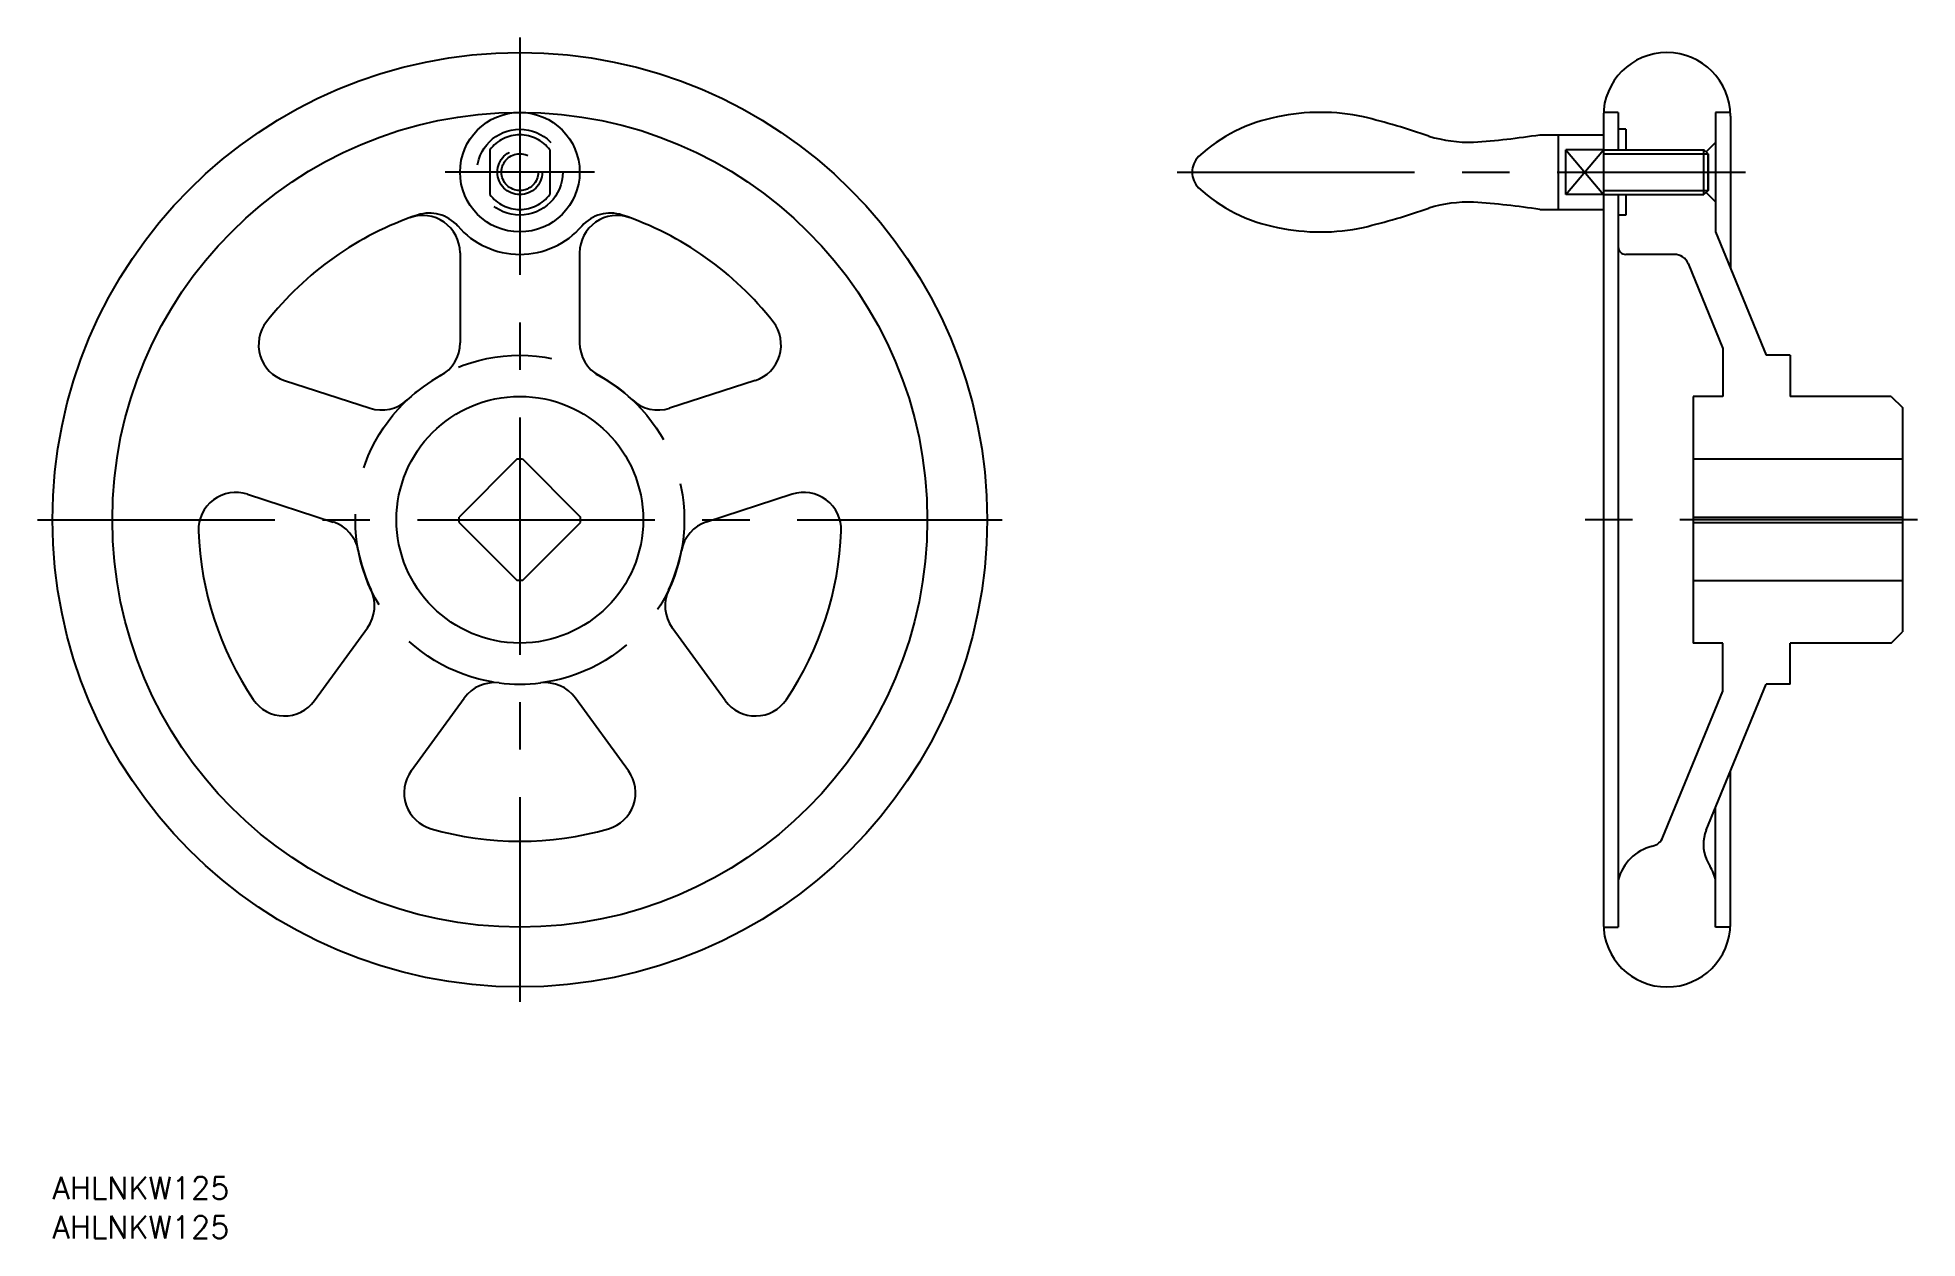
# Model space of a CAD drawing. Extents: x -64 to 187, y -96 to 65.
import ezdxf

# ---------------------------------------------------------------- set-up
doc = ezdxf.new("R2010")
doc.units = 0
doc.linetypes.add('CENTER', pattern=[50.8, 31.75, -6.35, 6.35, -6.35])
doc.linetypes.add('DASHED', pattern=[19.05, 12.7, -6.35])
doc.layers.get('0').update_dxf_attribs({"linetype": 'CONTINUOUS'})
doc.layers.add('CENTER', color=1, linetype='CENTER')
doc.styles.get("Standard").update_dxf_attribs({"font": 'txt.shx', "height": 3, "bigfont": 'bigfont.shx'})

# ---------------------------------------------------------------- blocks, each defined once
blk = doc.blocks.new('*U2')
at = {"color": 7, "linetype": 'CONTINUOUS'}
blk.add_text('AHLNKW125', height=3, dxfattribs=at).set_placement((-62.5, -96.13))
blk = doc.blocks.new('*U3')
at = {"color": 7, "linetype": 'CONTINUOUS'}
blk.add_text('AHLNKW125', height=3, dxfattribs=at).set_placement((-62.5, -90.9))

msp = doc.modelspace()

# ---------------------------------------------------------------- linework, layer by layer
at = {"color": 7, "linetype": 'CONTINUOUS'}
for p, q in [((144.92, 54), (144.92, -54)), ((146.92, 54.5), (144.94, 54.5)), ((146.92, 54.5), (146.92, 49.5)), ((161.91, 54.5), (159.92, 54.5)), ((159.92, 54.5), (159.92, 38.51)), ((161.92, 54), (161.92, 33.64)), ((136.42, 51.5), (144.92, 51.5)), ((138.92, 41.5), (138.92, 51.5)), ((147.92, 52.25), (146.92, 52.25)), ((147.92, 52.25), (147.92, 49.5)), ((159.92, 50.46), (158.67, 49.21)), ((144.92, 49.5), (158.38, 49.5)), ((158.38, 43.5), (158.38, 49.5)), ((158.92, 48.96), (158.38, 49.5)), ((158.92, 44.04), (158.92, 48.96)), ((158.92, 48.96), (158.92, 44.04)), ((144.92, 43.5), (158.38, 43.5)), ((146.92, 43.5), (146.92, -54.5)), ((147.92, 43.5), (147.92, 40.75)), ((158.92, 44.04), (158.38, 43.5)), ((158.67, 43.79), (159.92, 42.54)), ((136.42, 41.5), (144.92, 41.5)), ((147.92, 40.75), (146.92, 40.75)), ((159.92, 38.51), (166.7, 22)), ((-8, 35.71), (-8, 23.66)), ((8, 35.71), (8, 23.66)), ((154.41, 35.5), (147.92, 35.5)), ((156.26, 34.26), (160.92, 22.91)), ((160.92, 22.91), (160.92, 16.5)), ((169.92, 22), (166.7, 22)), ((169.92, 22), (169.92, 16.5)), ((-31.49, 18.64), (-20.03, 14.92)), ((31.49, 18.64), (20.03, 14.92)), ((156.92, 16.5), (156.92, -16.5)), ((160.92, 16.5), (156.92, 16.5)), ((183.42, 16.5), (169.92, 16.5)), ((183.42, 16.5), (184.92, 15)), ((184.92, 15), (184.92, -15)), ((-0.35, 8.13), (-8.13, 0.35)), ((-0.35, 8.13), (0.35, 8.13)), ((0.35, 8.13), (8.13, 0.35)), ((156.92, 8.13), (184.92, 8.13)), ((-36.43, 3.43), (-24.98, -0.3)), ((36.43, 3.43), (24.98, -0.3)), ((-8.13, -0.35), (-8.13, 0.35)), ((8.13, -0.35), (8.13, 0.35)), ((156.92, 0.35), (184.92, 0.35)), ((-8.13, -0.35), (-0.35, -8.13)), ((0.35, -8.13), (8.13, -0.35)), ((156.92, -0.35), (184.92, -0.35)), ((0.35, -8.13), (-0.35, -8.13)), ((156.92, -8.13), (184.92, -8.13)), ((-27.46, -24.19), (-20.38, -14.44)), ((27.46, -24.19), (20.38, -14.44)), ((183.42, -16.5), (184.92, -15)), ((160.92, -16.5), (156.92, -16.5)), ((160.92, -22.91), (160.92, -16.5)), ((183.42, -16.5), (169.92, -16.5)), ((169.92, -22), (169.92, -16.5)), ((158.68, -41.54), (166.7, -22)), ((169.92, -22), (166.7, -22)), ((-14.52, -33.59), (-7.44, -23.85)), ((14.52, -33.59), (7.44, -23.85)), ((152.89, -42.47), (160.92, -22.91)), ((161.92, -54), (161.92, -33.64)), ((159.92, -54.5), (159.92, -38.51)), ((158.72, -45.44), (159.04, -46.08)), ((144.94, -54.5), (146.92, -54.5)), ((161.91, -54.5), (159.92, -54.5))]:
    msp.add_line(p, q, dxfattribs=at)
at = {"color": 3, "linetype": 'DASHED'}
for p, q in [((-4, 49.5), (-4, 43.5)), ((4, 49.5), (4, 43.5)), ((139.92, 43.5), (144.92, 49.5)), ((139.92, 49.5), (144.92, 43.5)), ((144.92, 49.5), (139.92, 49.5)), ((139.92, 43.5), (139.92, 49.5)), ((144.92, 43.5), (139.92, 43.5))]:
    msp.add_line(p, q, dxfattribs=at)
at = {"color": 3, "linetype": 'CONTINUOUS'}
for p, q in [((144.92, 48.96), (158.92, 48.96)), ((144.92, 44.04), (158.92, 44.04))]:
    msp.add_line(p, q, dxfattribs=at)
at = {"color": 7, "linetype": 'CONTINUOUS'}
for centre, radius in [((0, 0), 62.5), ((0, 0), 54.5), ((0, 46.5), 8), ((0, 0), 16.5)]:
    msp.add_circle(centre, radius, dxfattribs=at)
at = {"color": 3, "linetype": 'DASHED'}
for centre, radius in [((0, 46.5), 5.75), ((0, 46.5), 3), ((0, 46.5), 2.46), ((0, 0), 22)]:
    msp.add_circle(centre, radius, dxfattribs=at)
at = {"color": 7, "linetype": 'CONTINUOUS'}
for centre, radius, start, end in [((153.42, 54), 8.5, 360, 180), ((105.21, 33.04), 21.21, 100.5607, 132.84), ((107.09, 26.99), 27.51, 77.9073, 102.0927), ((91.42, -35.02), 91.45, 70.7543, 76.4482), ((127.06, 69.3), 18.8, 253.0136, 271.5525), ((120.97, 149.82), 99.52, 273.8011, 278.9338), ((92.88, 46.5), 2.96, 134.9894, 225.0106), ((105.21, 59.96), 21.21, 227.16, 259.4393), ((0, 0), 43, 108.5574, 141.9948), ((-13, 35.71), 5, 0, 110.0052), ((-12.09, 36.02), 5, 40.8998, 108.5574), ((13, 35.71), 5, 69.9948, 180), ((12.09, 36.02), 5, 71.4426, 139.1002), ((0, 0), 43, 38.0052, 71.4426), ((91.42, 128.02), 91.45, 283.5518, 289.2457), ((127.06, 23.7), 18.8, 88.4475, 106.9864), ((120.97, -56.82), 99.52, 81.0662, 86.1989), ((0, 46.5), 11, 220.8998, 319.1002), ((107.09, 66.01), 27.51, 257.9073, 282.0927), ((147.92, 36.5), 1, 180, 270), ((154.41, 33.5), 2, 22.33, 90), ((-29.94, 23.4), 5, 141.9948, 252), ((29.94, 23.4), 5, 288, 38.0052), ((-13, 23.66), 5, 298.7822, 0), ((13, 23.66), 5, 180, 241.2178), ((0, 0), 22, 118.7822, 133.2178), ((0, 0), 22, 46.7822, 61.2178), ((-18.49, 19.68), 5, 252, 313.2178), ((18.49, 19.68), 5, 226.7822, 288), ((-37.98, -1.33), 5, 72, 182.0052), ((37.98, -1.33), 5, 357.9948, 108), ((0, 0), 43, 182.0052, 213.9948), ((-26.52, -5.05), 5, 10.7822, 72), ((26.52, -5.05), 5, 108, 169.2178), ((0, 0), 43, 326.0052, 357.9948), ((0, 0), 22, 190.7822, 205.2178), ((0, 0), 22, 334.7822, 349.2178), ((-24.43, -11.5), 5, 324, 25.2178), ((24.43, -11.5), 5, 154.7822, 216), ((-3.39, -26.79), 5, 82.7822, 144), ((0, 0), 22, 262.7822, 277.2178), ((3.39, -26.79), 5, 36, 97.2178), ((-31.51, -21.25), 5, 213.9948, 324), ((31.51, -21.25), 5, 216, 326.0052), ((-10.47, -36.53), 5, 144, 254.0052), ((10.47, -36.53), 5, 285.9948, 36), ((0, 0), 43, 254.0052, 285.9948), ((151.04, -41.71), 2, 282.8041, 337.67), ((163.3, -43.44), 5, 157.67, 203.6448), ((152.97, -49.72), 6.24, 103.7955, 165.8538), ((152.13, -50.32), 8.11, 15.9921, 31.5172), ((153.42, -54), 8.5, 180, 360)]:
    msp.add_arc(centre, radius, start, end, dxfattribs=at)
at = {"color": 3, "linetype": 'DASHED'}
for start, end in [(36.8699, 143.1301), (216.8699, 323.1301)]:
    msp.add_arc((0, 46.5), 5, start, end, dxfattribs=at)
at = {"layer": 'CENTER', "color": 1, "linetype": 'CENTER'}
for p, q in [((0, 64.5), (0, -64.5)), ((10, 46.5), (-10, 46.5)), ((87.92, 46.5), (163.92, 46.5)), ((-64.5, 0), (64.5, 0)), ((186.92, 0), (142.42, 0))]:
    msp.add_line(p, q, dxfattribs=at)

# ---------------------------------------------------------------- block references
at = {"color": 7, "linetype": 'CONTINUOUS'}
for name in ['*U3', '*U2']:
    msp.add_blockref(name, (0, 0), dxfattribs=at)

doc.saveas('drawing.dxf')
